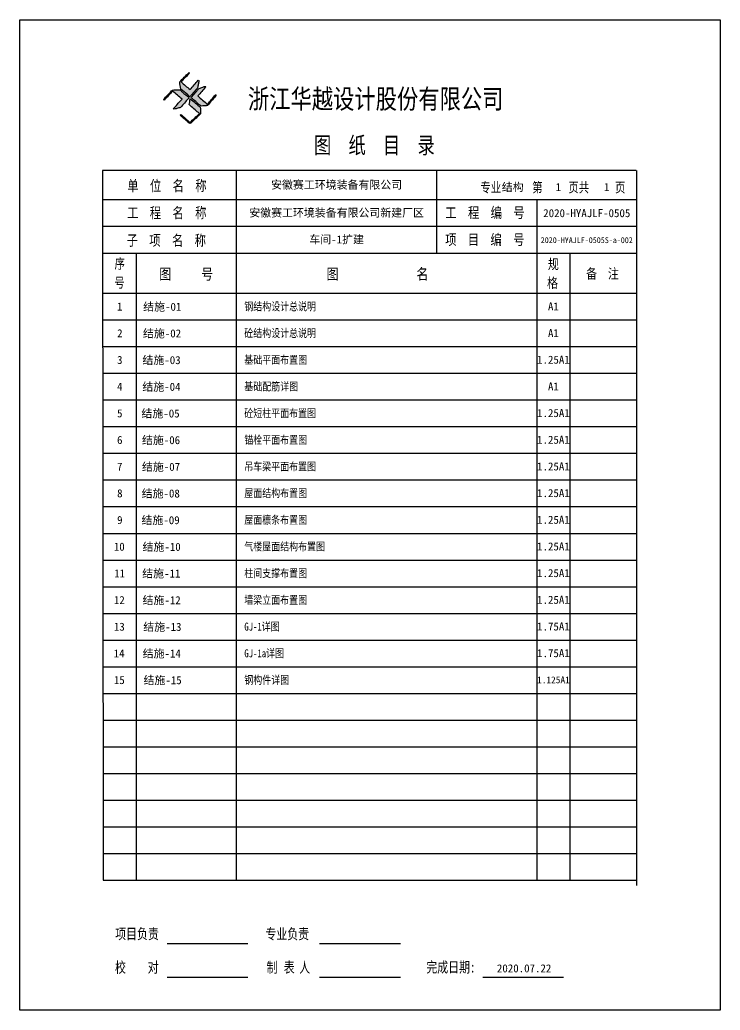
# Model space of a CAD drawing. Extents: x 2303022 to 2899168, y 17226141 to 18257813.
# Drawn here: x 2635638 to 2656638, y 18151421 to 18181121 of the extents above; entities that cross this region are included whole.
import ezdxf

# ---------------------------------------------------------------- set-up
doc = ezdxf.new("R2010")
doc.units = 0
doc.header["$LTSCALE"] = 1000
doc.header["$MEASUREMENT"] = 0
doc.layers.add('TK', color=4, linetype='Continuous')
doc.styles.add('-宋体', font='', dxfattribs={"width": 0.8})
doc.styles.add('图框文字3', font='', dxfattribs={"width": 0.8})
doc.styles.add('图签宋体', font='', dxfattribs={"height": 300})
doc.styles.get('-宋体').set_extended_font_data('SimSun')
doc.styles.get('图框文字3').set_extended_font_data('SimSun')
doc.styles.get('图签宋体').set_extended_font_data('NSimSun')

# ---------------------------------------------------------------- blocks, each defined once
blk = doc.blocks.new('GeYuanFrame_03354401', base_point=(9.34, 2.35))
at = {"layer": 'TK'}
h = blk.add_hatch(color=256, dxfattribs=at)
h.dxf.hatch_style = 2
edge = h.paths.add_edge_path()
edge.add_spline(control_points=[(59.68, 276.88), (59.68, 276.88), (59.68, 276.88), (58.99, 277.46), (58.29, 278.02), (57.63, 278.6), (57.58, 279.3), (57.37, 280), (57.28, 280.71), (58.18, 281.67), (59.11, 282.6), (60.07, 283.5), (60.13, 283.47), (60.17, 283.43), (60.22, 283.39), (59.42, 282.46), (58.48, 281.67), (57.68, 280.73), (58.56, 279.95), (59.47, 279.2), (60.38, 278.45), (61.23, 279.33), (61.99, 280.3), (62.8, 281.22), (63.14, 281.1), (63.02, 280.86), (62.93, 280.48), (62.85, 280.12), (62.8, 279.82), (62.72, 279.46), (62.69, 279.29), (62.66, 279.09), (62.61, 278.95), (62.53, 278.76), (62.24, 278.51), (62.04, 278.27), (61.55, 277.7), (61.14, 277.24), (60.63, 276.63), (60.55, 276.53), (60.38, 276.3), (60.36, 276.3), (60.26, 276.29), (59.77, 276.8), (59.68, 276.88)], knot_values=[-1, 0, 0, 0, 0, 0, 1, 1, 1, 2, 2, 2, 3, 3, 3, 4, 4, 4, 5, 5, 5, 6, 6, 6, 7, 7, 7, 8, 8, 8, 9, 9, 9, 10, 10, 10, 11, 11, 11, 12, 12, 12, 13, 13, 13, 14, 14, 14, 14], degree=3, periodic=0)
h = blk.add_hatch(color=256, dxfattribs=at)
h.dxf.hatch_style = 2
edge = h.paths.add_edge_path()
edge.add_spline(control_points=[(63.92, 279.01), (63.92, 279.01), (63.92, 279.01), (64.28, 279.16), (64.59, 279.31), (64.87, 279.4), (64.98, 279.43), (65.07, 279.35), (65.14, 279.26), (64.37, 278.32), (63.53, 277.44), (62.74, 276.51), (63.66, 275.66), (64.65, 274.86), (65.59, 274.03), (66.42, 274.95), (67.18, 275.93), (67.99, 276.86), (68.1, 276.85), (68.13, 276.76), (68.2, 276.72), (67.55, 275.83), (66.72, 274.94), (65.98, 274.03), (65.86, 273.89), (65.75, 273.71), (65.65, 273.66), (65.42, 273.57), (64.95, 273.59), (64.66, 273.57), (64.33, 273.54), (64.02, 273.51), (63.71, 273.45), (62.84, 274.16), (61.98, 274.94), (61.08, 275.68), (60.97, 275.77), (60.71, 275.95), (60.71, 275.99), (60.71, 276), (60.9, 276.25), (60.98, 276.34), (61.47, 276.92), (61.9, 277.37), (62.39, 277.96), (62.55, 278.16), (62.77, 278.5), (62.95, 278.62), (63.17, 278.77), (63.58, 278.87), (63.92, 279.01)], knot_values=[-1, 0, 0, 0, 0, 0, 1, 1, 1, 2, 2, 2, 3, 3, 3, 4, 4, 4, 5, 5, 5, 6, 6, 6, 7, 7, 7, 8, 8, 8, 9, 9, 9, 10, 10, 10, 11, 11, 11, 12, 12, 12, 13, 13, 13, 14, 14, 14, 15, 15, 15, 16, 16, 16, 16], degree=3, periodic=0)
h = blk.add_hatch(color=256, dxfattribs=at)
h.dxf.hatch_style = 2
edge = h.paths.add_edge_path()
edge.add_spline(control_points=[(55.19, 277.94), (55.19, 277.94), (55.19, 277.94), (54.32, 277.07), (53.5, 276.16), (52.65, 275.27), (52.31, 275.38), (52.58, 275.59), (52.76, 275.79), (53.52, 276.62), (54.41, 277.54), (55.15, 278.29), (55.68, 278.33), (56.35, 278.29), (56.91, 278.31), (57.04, 278.32), (57.2, 278.35), (57.34, 278.31), (57.56, 278.24), (57.82, 277.91), (58.03, 277.73), (58.73, 277.15), (59.48, 276.57), (60.09, 275.97), (59.37, 275.15), (58.62, 274.28), (57.88, 273.41), (57.77, 273.29), (57.64, 273.11), (57.55, 273.06), (57.4, 272.99), (57.18, 272.96), (57.01, 272.91), (56.64, 272.8), (56.31, 272.73), (55.9, 272.62), (55.72, 272.57), (55.45, 272.46), (55.42, 272.64), (55.39, 272.76), (55.62, 272.94), (55.71, 273.04), (56.48, 273.9), (57.25, 274.76), (58.01, 275.6), (57.08, 276.39), (56.15, 277.19), (55.19, 277.94)], knot_values=[-1, 0, 0, 0, 0, 0, 1, 1, 1, 2, 2, 2, 3, 3, 3, 4, 4, 4, 5, 5, 5, 6, 6, 6, 7, 7, 7, 8, 8, 8, 9, 9, 9, 10, 10, 10, 11, 11, 11, 12, 12, 12, 13, 13, 13, 14, 14, 14, 15, 15, 15, 15], degree=3, periodic=0)
h = blk.add_hatch(color=256, dxfattribs=at)
h.dxf.hatch_style = 2
edge = h.paths.add_edge_path()
edge.add_spline(control_points=[(57.65, 270.91), (57.65, 270.91), (57.65, 270.91), (58.57, 270.16), (59.45, 269.35), (60.34, 268.57), (61.32, 269.42), (62.25, 270.32), (63.19, 271.22), (62.4, 271.97), (61.4, 272.8), (60.51, 273.59), (60.4, 273.69), (60.17, 273.85), (60.15, 273.93), (60.1, 274.12), (60.25, 274.58), (60.28, 274.79), (60.34, 275.14), (60.37, 275.45), (60.44, 275.7), (61.45, 274.85), (62.46, 274.01), (63.46, 273.14), (63.49, 272.49), (63.54, 271.85), (63.55, 271.18), (62.67, 270.31), (61.73, 269.45), (60.78, 268.57), (60.66, 268.45), (60.49, 268.24), (60.36, 268.24), (60.16, 268.24), (59.73, 268.73), (59.6, 268.84), (59.1, 269.27), (58.65, 269.67), (58.17, 270.1), (57.94, 270.31), (57.66, 270.48), (57.47, 270.74), (57.5, 270.83), (57.59, 270.85), (57.65, 270.91)], knot_values=[-1, 0, 0, 0, 0, 0, 1, 1, 1, 2, 2, 2, 3, 3, 3, 4, 4, 4, 5, 5, 5, 6, 6, 6, 7, 7, 7, 8, 8, 8, 9, 9, 9, 10, 10, 10, 11, 11, 11, 12, 12, 12, 13, 13, 13, 14, 14, 14, 14], degree=3, periodic=0)
for p, q in [((9.34, 299.35), (219.34, 299.35)), ((9.34, 2.35), (9.34, 299.35)), ((219.34, 299.35), (219.34, 2.35)), ((34.18, 254.13), (34.34, 41.35)), ((194.18, 254.13), (34.18, 254.13)), ((74.34, 41.35), (74.34, 254.13)), ((134.34, 229.35), (134.34, 254.13)), ((194.34, 39.76), (194.34, 254.13)), ((194.34, 245.35), (34.34, 245.35)), ((164.34, 245.35), (164.34, 41.35)), ((194.34, 237.35), (34.34, 237.35)), ((34.34, 229.35), (194.34, 229.35)), ((44.34, 41.35), (44.34, 229.35)), ((174.34, 41.35), (174.34, 229.35)), ((34.34, 217.35), (194.34, 217.35)), ((34.34, 209.35), (194.34, 209.35)), ((34.34, 201.35), (194.34, 201.35)), ((34.34, 193.35), (194.34, 193.35)), ((34.34, 185.35), (194.34, 185.35)), ((34.34, 177.35), (194.34, 177.35)), ((34.34, 169.35), (194.34, 169.35)), ((34.34, 161.35), (194.34, 161.35)), ((34.34, 153.35), (194.34, 153.35)), ((34.34, 145.35), (194.34, 145.35)), ((34.34, 137.35), (194.34, 137.35)), ((34.34, 129.35), (194.34, 129.35)), ((34.34, 121.35), (194.34, 121.35)), ((34.34, 113.35), (194.34, 113.35)), ((34.34, 105.35), (194.34, 105.35)), ((34.34, 97.35), (194.34, 97.35)), ((34.34, 89.35), (194.34, 89.35)), ((34.34, 81.35), (194.34, 81.35)), ((34.34, 73.35), (194.34, 73.35)), ((34.34, 65.35), (194.34, 65.35)), ((34.34, 57.35), (194.34, 57.35)), ((34.34, 49.35), (194.34, 49.35)), ((34.34, 41.35), (194.34, 41.35)), ((53.49, 22.33), (77.69, 22.33)), ((99.24, 22.33), (123.44, 22.33)), ((53.49, 12.21), (77.69, 12.21)), ((99.24, 12.21), (123.44, 12.21)), ((148.13, 12.21), (172.32, 12.21)), ((219.34, 2.35), (9.34, 2.35))]:
    blk.add_line(p, q, dxfattribs=at)
for points in [[(57.28, 280.71), (58.18, 281.67), (59.11, 282.6), (60.07, 283.5)], [(60.22, 283.39), (59.42, 282.46), (58.48, 281.67), (57.68, 280.73)], [(60.07, 283.5), (60.13, 283.47), (60.17, 283.43), (60.22, 283.39)], [(57.63, 278.6), (57.58, 279.3), (57.37, 280), (57.28, 280.71)], [(57.68, 280.73), (58.56, 279.95), (59.47, 279.2), (60.38, 278.45)], [(60.38, 278.45), (61.23, 279.33), (61.99, 280.3), (62.8, 281.22)], [(62.72, 279.46), (62.69, 279.29), (62.66, 279.09), (62.61, 278.95)], [(62.93, 280.48), (62.85, 280.12), (62.8, 279.82), (62.72, 279.46)], [(65.14, 279.26), (64.37, 278.32), (63.53, 277.44), (62.74, 276.51)], [(62.8, 281.22), (63.14, 281.1), (63.02, 280.86), (62.93, 280.48)], [(63.92, 279.01), (64.28, 279.16), (64.59, 279.31), (64.87, 279.4)], [(64.87, 279.4), (64.98, 279.43), (65.07, 279.35), (65.14, 279.26)], [(55.19, 277.94), (54.32, 277.07), (53.5, 276.16), (52.65, 275.27)], [(52.76, 275.79), (53.52, 276.62), (54.41, 277.54), (55.15, 278.29)], [(55.15, 278.29), (55.68, 278.33), (56.35, 278.29), (56.91, 278.31)], [(58.01, 275.6), (57.08, 276.39), (56.15, 277.19), (55.19, 277.94)], [(56.91, 278.31), (57.04, 278.32), (57.2, 278.35), (57.34, 278.31)], [(57.34, 278.31), (57.56, 278.24), (57.82, 277.91), (58.03, 277.73)], [(59.68, 276.88), (58.99, 277.46), (58.29, 278.02), (57.63, 278.6)], [(58.03, 277.73), (58.73, 277.15), (59.48, 276.57), (60.09, 275.97)], [(60.36, 276.3), (60.26, 276.29), (59.77, 276.8), (59.68, 276.88)], [(60.63, 276.63), (60.55, 276.53), (60.38, 276.3), (60.36, 276.3)], [(62.04, 278.27), (61.55, 277.7), (61.14, 277.24), (60.63, 276.63)], [(60.71, 275.99), (60.71, 276), (60.9, 276.25), (60.98, 276.34)], [(60.98, 276.34), (61.47, 276.92), (61.9, 277.37), (62.39, 277.96)], [(62.61, 278.95), (62.53, 278.76), (62.24, 278.51), (62.04, 278.27)], [(62.39, 277.96), (62.55, 278.16), (62.77, 278.5), (62.95, 278.62)], [(62.74, 276.51), (63.66, 275.66), (64.65, 274.86), (65.59, 274.03)], [(62.95, 278.62), (63.17, 278.77), (63.58, 278.87), (63.92, 279.01)], [(65.59, 274.03), (66.42, 274.95), (67.18, 275.93), (67.99, 276.86)], [(68.2, 276.72), (67.55, 275.83), (66.72, 274.94), (65.98, 274.03)], [(67.99, 276.86), (68.1, 276.85), (68.13, 276.76), (68.2, 276.72)], [(52.65, 275.27), (52.31, 275.38), (52.58, 275.59), (52.76, 275.79)], [(55.71, 273.04), (56.48, 273.9), (57.25, 274.76), (58.01, 275.6)], [(57.88, 273.41), (57.77, 273.29), (57.64, 273.11), (57.55, 273.06)], [(60.09, 275.97), (59.37, 275.15), (58.62, 274.28), (57.88, 273.41)], [(60.15, 273.93), (60.1, 274.12), (60.25, 274.58), (60.28, 274.79)], [(60.51, 273.59), (60.4, 273.69), (60.17, 273.85), (60.15, 273.93)], [(60.28, 274.79), (60.34, 275.14), (60.37, 275.45), (60.44, 275.7)], [(60.44, 275.7), (61.45, 274.85), (62.46, 274.01), (63.46, 273.14)], [(63.19, 271.22), (62.4, 271.97), (61.4, 272.8), (60.51, 273.59)], [(61.08, 275.68), (60.97, 275.77), (60.71, 275.95), (60.71, 275.99)], [(63.71, 273.45), (62.84, 274.16), (61.98, 274.94), (61.08, 275.68)], [(64.66, 273.57), (64.33, 273.54), (64.02, 273.51), (63.71, 273.45)], [(65.65, 273.66), (65.42, 273.57), (64.95, 273.59), (64.66, 273.57)], [(65.98, 274.03), (65.86, 273.89), (65.75, 273.71), (65.65, 273.66)], [(55.42, 272.64), (55.39, 272.76), (55.62, 272.94), (55.71, 273.04)], [(55.9, 272.62), (55.72, 272.57), (55.45, 272.46), (55.42, 272.64)], [(57.01, 272.91), (56.64, 272.8), (56.31, 272.73), (55.9, 272.62)], [(57.55, 273.06), (57.4, 272.99), (57.18, 272.96), (57.01, 272.91)], [(57.47, 270.74), (57.5, 270.83), (57.59, 270.85), (57.65, 270.91)], [(58.17, 270.1), (57.94, 270.31), (57.66, 270.48), (57.47, 270.74)], [(57.65, 270.91), (58.57, 270.16), (59.45, 269.35), (60.34, 268.57)], [(60.34, 268.57), (61.32, 269.42), (62.25, 270.32), (63.19, 271.22)], [(63.55, 271.18), (62.67, 270.31), (61.73, 269.45), (60.78, 268.57)], [(63.46, 273.14), (63.49, 272.49), (63.54, 271.85), (63.55, 271.18)], [(59.6, 268.84), (59.1, 269.27), (58.65, 269.67), (58.17, 270.1)], [(60.36, 268.24), (60.16, 268.24), (59.73, 268.73), (59.6, 268.84)], [(60.78, 268.57), (60.66, 268.45), (60.49, 268.24), (60.36, 268.24)]]:
    blk.add_open_spline(points, degree=3, dxfattribs=at)
at = {"layer": 'TK', "style": '-宋体'}
for s, height, width, p in [('浙江华越设计股份有限公司', 5.85, 0.8, (77.74, 272.7)), ('图  纸  目  录', 5, 0.76, (97.54, 259.25)), (' 单  位  名  称', 3.2, 0.78, (39.85, 248)), (' 专业      第     页共     页', 3, 0.76, (145.89, 247.59)), (' 工  程  名  称 ', 3.2, 0.78, (39.81, 239.88)), (' 工  程  编  号', 3.2, 0.78, (135.21, 239.92)), (' 子  项  名  称 ', 3.2, 0.78, (39.67, 231.61)), (' 项  目  编  号', 3.2, 0.78, (135.17, 231.81)), ('序', 3, 0.76, (37.76, 224.72)), ('规', 3, 0.8, (167.67, 224.58)), ('图     号', 3.3, 0.8, (51.14, 221.47)), ('图             名', 3.3, 0.8, (101.3, 221.45)), ('备  注', 3, 0.8, (179.15, 221.71)), ('号', 3, 0.76, (37.68, 219.03)), ('格', 3, 0.8, (167.42, 218.97)), ('项目负责 ', 3.2, 0.75, (37.92, 23.67)), ('专业负责 ', 3.2, 0.75, (82.99, 23.63)), ('校    对', 3.2, 0.75, (37.89, 13.59)), ('制    人', 3.2, 0.75, (83.32, 13.59)), ('表', 3.2, 0.75, (88.47, 13.59)), ('完成日期:', 3.2, 0.75, (131.23, 13.66))]:
    blk.add_text(s, height=height, dxfattribs=dict(at, width=width)).set_placement(p)
at = {"layer": 'TK', "style": '图签宋体'}
for s, p in [('结构', (153.86, 247.98)), ('1', (170, 247.98)), ('1', (184.53, 248)), ('1', (38.47, 212.15)), ('结施-01', (46.33, 212.1)), ('2', (38.51, 204.15)), ('结施-02', (46.26, 204.1)), ('3', (38.5, 196.15)), ('结施-03', (46.12, 196.1)), ('4', (38.49, 188.15)), ('结施-04', (46.09, 188.1)), ('5', (38.5, 180.15)), ('结施-05', (45.82, 180.1)), ('6', (38.5, 172.15)), ('结施-06', (45.96, 172.1)), ('7', (38.48, 164.15)), ('结施-07', (45.96, 164.1)), ('8', (38.52, 156.15)), ('结施-08', (45.88, 156.1)), ('9', (38.51, 148.15)), ('结施-09', (45.83, 148.1)), ('结施-10', (46.14, 140.1)), ('10', (37.53, 140.15)), ('11', (37.62, 132.15)), ('结施-11', (46.04, 132.1)), ('12', (37.55, 124.15)), ('结施-12', (46.14, 124.1)), ('结施-13', (46.37, 116.1)), ('13', (37.55, 116.15)), ('14', (37.5, 108.15)), ('结施-14', (46.18, 108.1)), ('15', (37.55, 100.15)), ('结施-15', (46.43, 100.1)), ('2020.07.22', (152.39, 13.7))]:
    blk.add_text(s, height=2.4, dxfattribs=at).set_placement(p)
at = {"layer": 'TK'}
for s, insert, char_height, width, attachment_point, style in [('安徽赛工环境装备有限公司', (104.34, 249.74), 2.4, 60.0034, 5, '图签宋体'), ('安徽赛工环境装备有限公司新建厂区', (104.34, 241.35), 2.4, 60.0032, 5, '图签宋体'), ('2020-HYAJLF-0505', (179.34, 241.35), 2.4, 30, 5, '图签宋体'), ('车间-1扩建', (104.34, 233.35), 2.4, 60.0031, 5, '图签宋体'), ('2020-HYAJLF-0505S-a-002', (179.34, 233.26), 1.7642, 30, 5, '图签宋体'), ('钢结构设计总说明', (76.65, 213.24), 2.4, 87.6958, 4, '图框文字3'), ('A1', (169.34, 213.4), 2.4, 10, 5, '图签宋体'), ('砼结构设计总说明', (76.65, 205.24), 2.4, 87.6958, 4, '图框文字3'), ('A1', (169.34, 205.4), 2.4, 10, 5, '图签宋体'), ('基础平面布置图', (76.65, 197.24), 2.4, 87.6958, 4, '图框文字3'), ('1.25A1', (169.34, 197.4), 2.4, 10, 5, '图签宋体'), ('基础配筋详图', (76.65, 189.24), 2.4, 87.6958, 4, '图框文字3'), ('A1', (169.34, 189.4), 2.4, 10, 5, '图签宋体'), ('砼短柱平面布置图', (76.65, 181.24), 2.4, 87.6958, 4, '图框文字3'), ('1.25A1', (169.34, 181.4), 2.4, 10, 5, '图签宋体'), ('锚栓平面布置图', (76.65, 173.24), 2.4, 87.6958, 4, '图框文字3'), ('1.25A1', (169.34, 173.4), 2.4, 10, 5, '图签宋体'), ('吊车梁平面布置图', (76.65, 165.24), 2.4, 87.6958, 4, '图框文字3'), ('1.25A1', (169.34, 165.4), 2.4, 10, 5, '图签宋体'), ('屋面结构布置图', (76.65, 157.24), 2.4, 87.6958, 4, '图框文字3'), ('1.25A1', (169.34, 157.4), 2.4, 10, 5, '图签宋体'), ('屋面檩条布置图', (76.65, 149.24), 2.4, 87.6958, 4, '图框文字3'), ('1.25A1', (169.34, 149.4), 2.4, 10, 5, '图签宋体'), ('气楼屋面结构布置图', (76.65, 141.24), 2.4, 87.6958, 4, '图框文字3'), ('1.25A1', (169.34, 141.4), 2.4, 10, 5, '图签宋体'), ('柱间支撑布置图', (76.65, 133.24), 2.4, 87.6958, 4, '图框文字3'), ('1.25A1', (169.34, 133.4), 2.4, 10, 5, '图签宋体'), ('墙梁立面布置图', (76.65, 125.24), 2.4, 87.6958, 4, '图框文字3'), ('1.25A1', (169.34, 125.4), 2.4, 10, 5, '图签宋体'), ('GJ-1详图', (76.65, 117.24), 2.4, 87.6958, 4, '图框文字3'), ('1.75A1', (169.34, 117.4), 2.4, 10, 5, '图签宋体'), ('GJ-1a详图', (76.65, 109.24), 2.4, 87.6958, 4, '图框文字3'), ('1.75A1', (169.34, 109.4), 2.4, 10, 5, '图签宋体'), ('钢构件详图', (76.65, 101.24), 2.4, 87.6958, 4, '图框文字3'), ('1.125A1', (169.34, 101.4), 2.058, 10, 5, '图签宋体')]:
    blk.add_mtext(s, dxfattribs=dict(at, insert=insert, char_height=char_height, width=width, attachment_point=attachment_point, style=style))

msp = doc.modelspace()

# ---------------------------------------------------------------- block references
at = {"xscale": 100, "yscale": 100, "zscale": 100}
msp.add_blockref('GeYuanFrame_03354401', (2635638.4, 18151420.5), dxfattribs=at)

doc.saveas('drawing.dxf')
